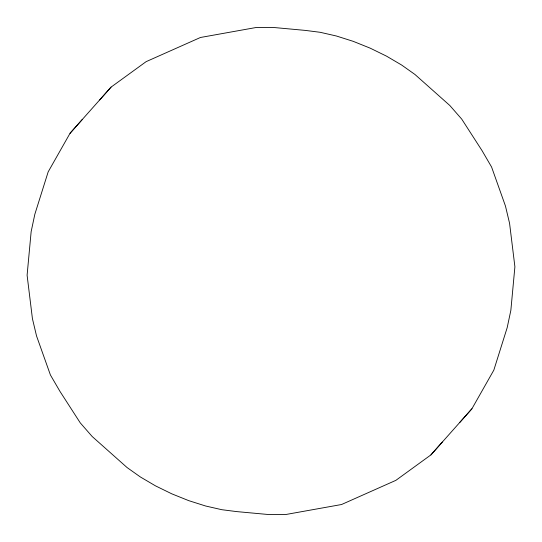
<?xml version="1.0" encoding="UTF-8"?>
<svg xmlns="http://www.w3.org/2000/svg" width="542" height="542" viewBox="0 0 542 542"><rect width="100%" height="100%" fill="white"/><g stroke="black" fill="none" stroke-linecap="round" stroke-linejoin="round"><path stroke-width="0.81" d="M70.067 133.251L48.17 171.868L34.83 214.293L31.151 231.637L27.1 275.234L32.425 318.669L36.544 335.972L50.42 374.989L59.945 391.351L80.257 422.868L92.187 436.52L127.079 467.55L140.364 476.967L155.466 485.842L171.8 493.837L188.738 500.645L205.628 506.004L221.827 509.704L236.712 511.601L267.26 514.412L286.129 514.453L341.562 504.514L395.863 480.354L430.931 454.887L471.933 408.749L493.83 370.132L507.17 327.707L510.849 310.363L514.9 266.766L509.575 223.331L505.456 206.028L491.58 167.011L482.055 150.649L461.743 119.132L449.813 105.48L414.921 74.45L401.636 65.033L386.534 56.158L370.2 48.163L353.262 41.355L336.372 35.996L320.173 32.296L305.288 30.399L274.74 27.588L255.871 27.547L200.438 37.486L146.137 61.646L111.069 87.113L70.067 133.251L82.147 119.646M99.694 99.924L111.069 87.113M430.931 454.887L442.306 442.076M459.853 422.353L471.933 408.749"/></g></svg>
